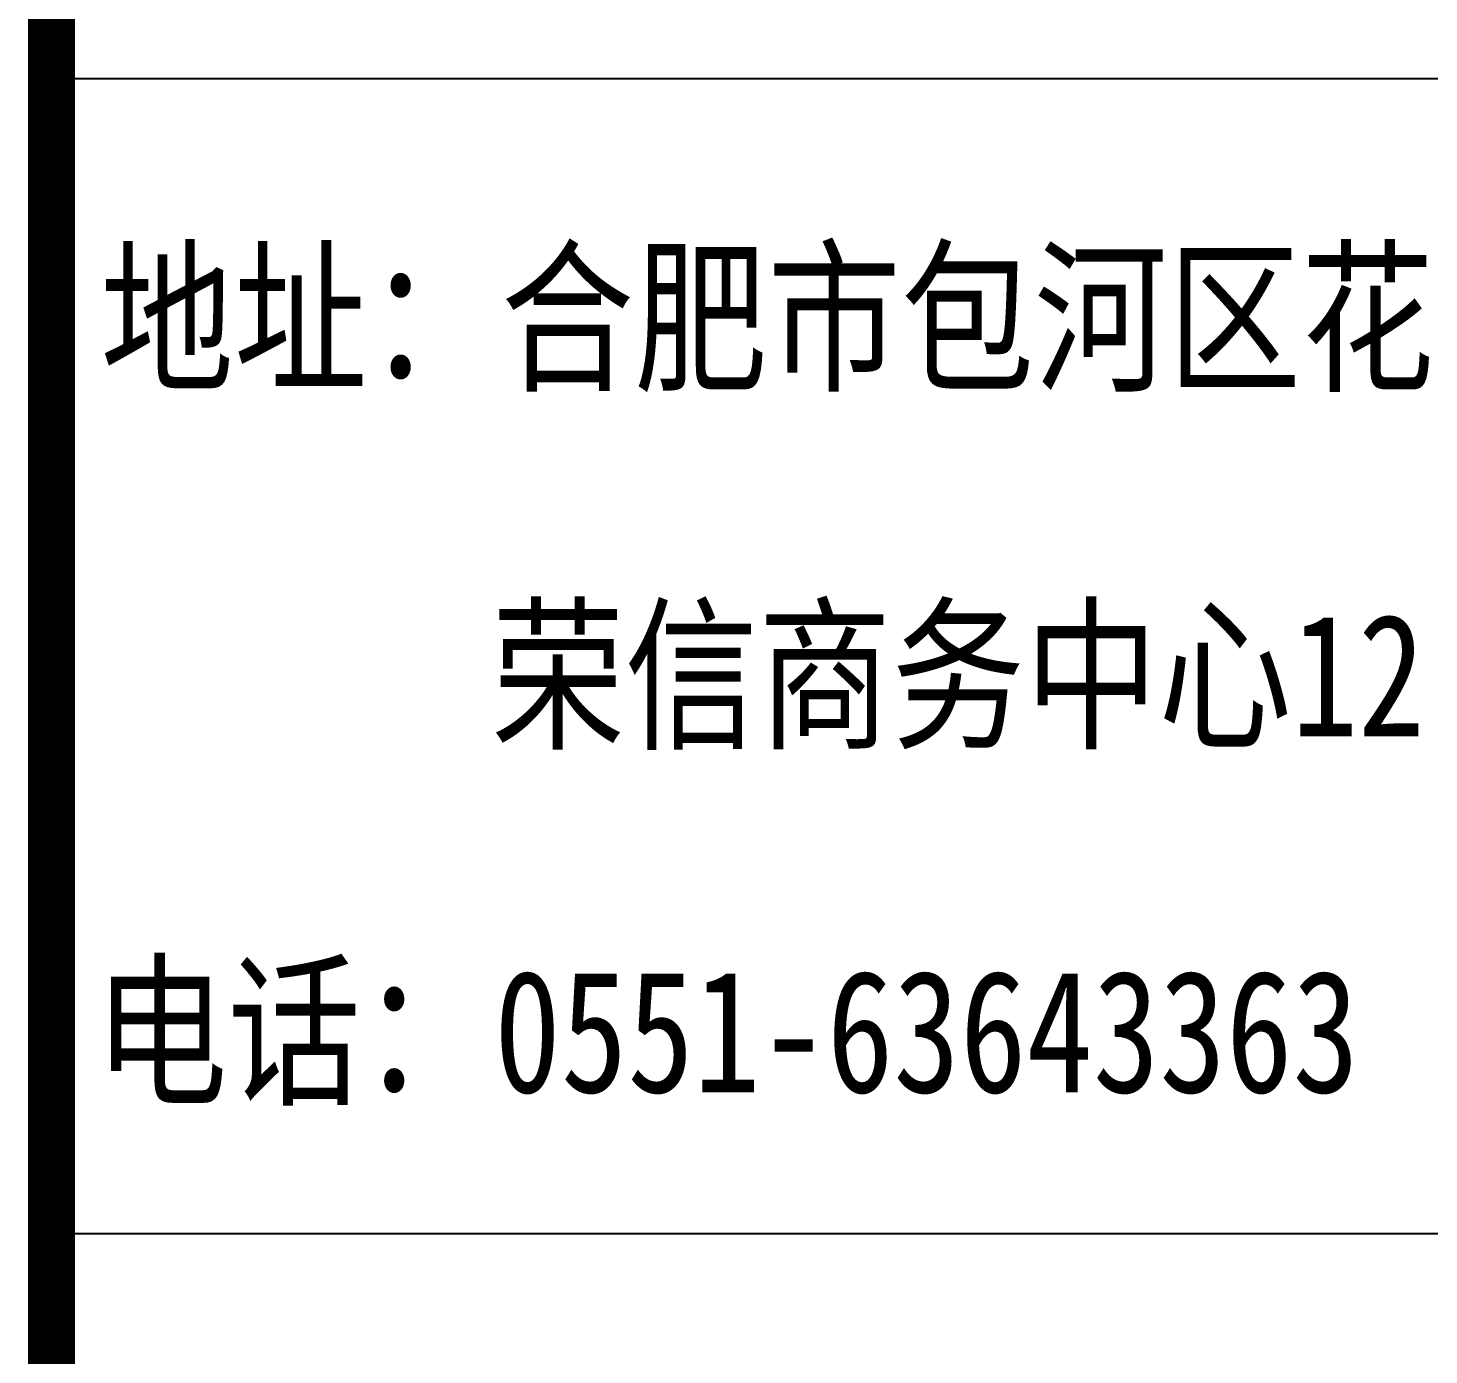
# Model space of a CAD drawing. Extents: x -266287 to 275962, y -324567 to 363765.
# Drawn here: x -82279 to -76549, y -90623 to -85192 of the extents above; entities that cross this region are included whole.
import ezdxf

# ---------------------------------------------------------------- set-up
doc = ezdxf.new("R2010")
doc.units = 0
doc.header["$LTSCALE"] = 1000
doc.layers.get('0').update_dxf_attribs({"linetype": 'CONTINUOUS'})
doc.layers.add('0-TK', color=4, linetype='CONTINUOUS')
doc.styles.add('-黑体', font='simhei.ttf', dxfattribs={"width": 0.8})

msp = doc.modelspace()

# ---------------------------------------------------------------- linework, layer by layer
at = {"layer": '0-TK'}
for p, q in [((-82183.49798, -85398.14679), (-73764.58828, -85398.14679)), ((-82183.49798, -90125.11917), (-73764.58828, -90125.11917)), ((-82183.49798, -90125.11917), (-73764.58828, -90125.11917))]:
    msp.add_line(p, q, dxfattribs=at)
at = {"layer": '0-TK', "const_width": 191.9817}
msp.add_lwpolyline([(-82183.49798, -149566.69496), (-82183.49798, -69566.69496)], dxfattribs=at)

# ---------------------------------------------------------------- texts
at = {"style": '-黑体', "width": 0.8}
for s, p in [('地址：合肥市包河区花园大道8号', (-81983.02926, -86627.46291)), ('荣信商务中心12F东', (-80384.44865, -88090.34161)), ('电话：0551-63643363', (-82009.29329, -89548.03566))]:
    msp.add_text(s, height=500, dxfattribs=at).set_placement(p)

doc.saveas('drawing.dxf')
